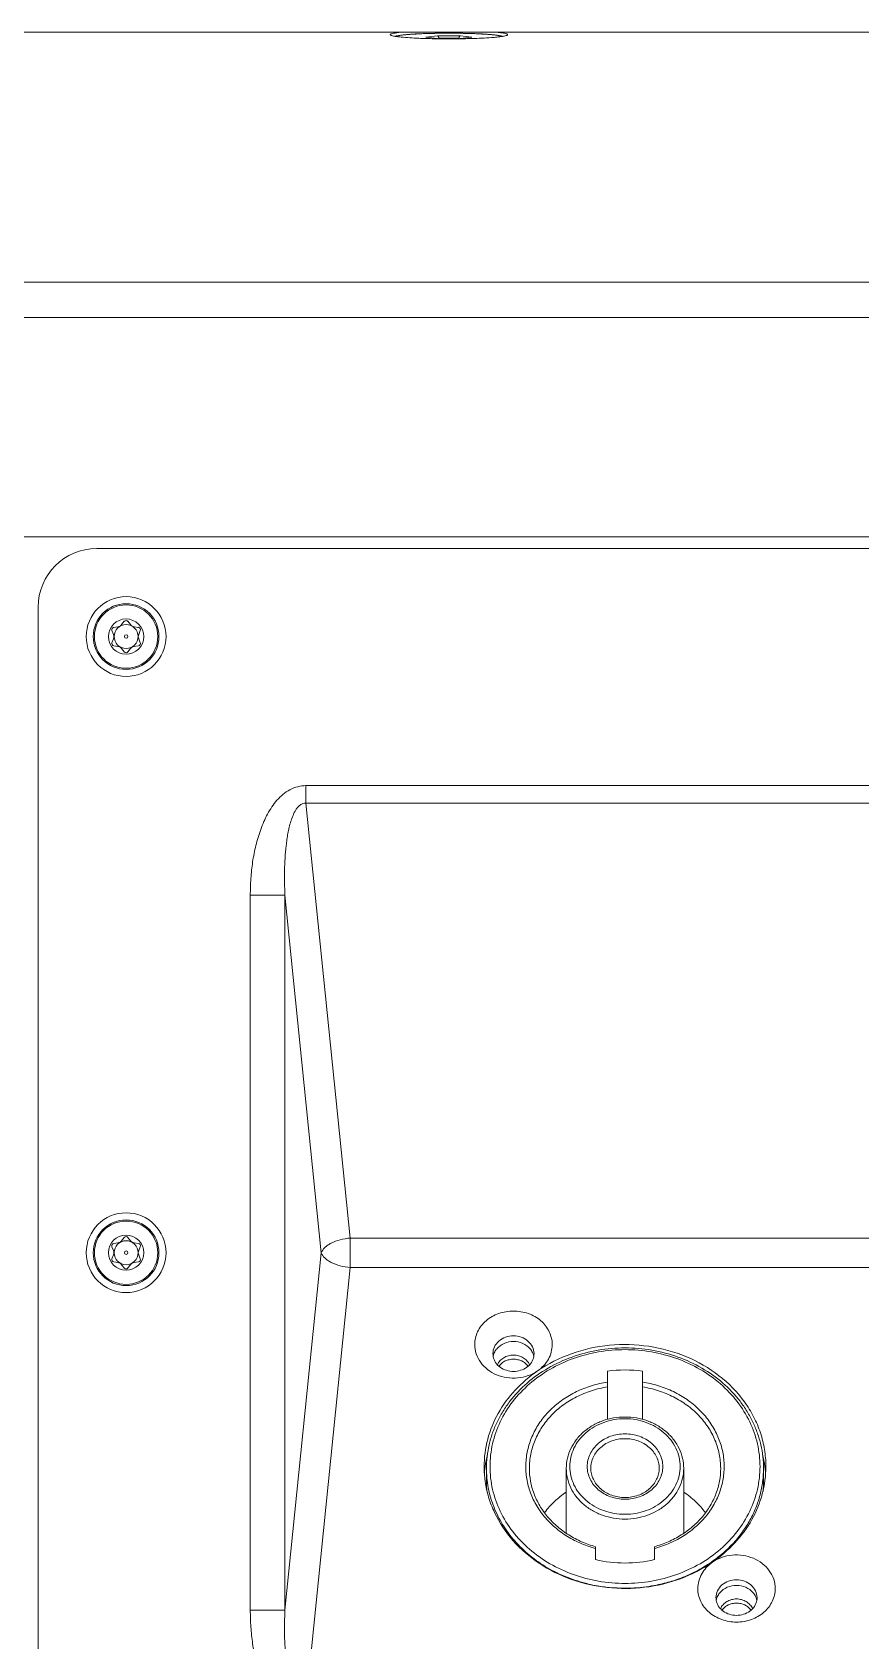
# Model space of a CAD drawing. Header units: millimetres. Extents: x 0 to 2524, y 0 to 1785.
# Drawn here: x 1909.7 to 1980.3, y 1277.9 to 1415 of the extents above; entities that cross this region are included whole.
import ezdxf

# ---------------------------------------------------------------- set-up
doc = ezdxf.new("R2010")
doc.units = ezdxf.units.MM
doc.header["$LTSCALE"] = 0.1
doc.layers.get('0').update_dxf_attribs({"lineweight": 13})

msp = doc.modelspace()

# ---------------------------------------------------------------- linework, layer by layer
for p, q in [((2305.47, 1414.97), (1664.87, 1414.97)), ((1943.21, 1414.55), (1944.19, 1414.67)), ((1943.24, 1414.55), (1943.21, 1414.55)), ((1944.19, 1414.43), (1943.21, 1414.55)), ((1944.2, 1414.43), (1943.24, 1414.55)), ((1944.19, 1414.67), (1946.15, 1414.67)), ((1947.1, 1414.55), (1946.14, 1414.43)), ((1946.15, 1414.67), (1947.13, 1414.55)), ((1947.13, 1414.55), (1946.15, 1414.43)), ((1947.1, 1414.55), (1947.13, 1414.55)), ((1944.3, 1414.46), (1946.03, 1414.46)), ((1645.17, 1393.67), (2325.17, 1393.67)), ((1656.67, 1390.67), (2313.67, 1390.67)), ((1699.17, 1371.97), (2271.17, 1371.97)), ((2055.17, 1370.97), (1915.17, 1370.97)), ((1910.17, 1365.97), (1910.17, 1255.97)), ((1916.59, 1363.65), (1916.46, 1363.98)), ((1916.62, 1364.25), (1916.97, 1364.31)), ((1917.29, 1364.49), (1917.51, 1364.77)), ((1917.83, 1364.77), (1918.04, 1364.49)), ((1918.37, 1364.31), (1918.72, 1364.25)), ((1918.87, 1363.98), (1918.74, 1363.65)), ((1916.46, 1362.95), (1916.59, 1363.28)), ((1916.97, 1362.63), (1916.62, 1362.68)), ((1917.51, 1362.17), (1917.29, 1362.45)), ((1918.04, 1362.45), (1917.83, 1362.17)), ((1918.72, 1362.68), (1918.37, 1362.63)), ((1918.74, 1363.28), (1918.87, 1362.95)), ((1932.99, 1350.77), (1932.99, 1349.27)), ((1932.99, 1350.77), (2037.34, 1350.77)), ((1932.99, 1349.27), (1936.77, 1312.22)), ((1932.99, 1349.27), (2037.34, 1349.27)), ((1928.25, 1280.51), (1928.25, 1341.43)), ((1928.25, 1341.43), (1931.2, 1341.43)), ((1931.2, 1341.43), (1934.3, 1310.97)), ((1931.2, 1280.51), (1931.2, 1341.43)), ((1916.62, 1311.75), (1916.97, 1311.81)), ((1917.29, 1311.99), (1917.51, 1312.27)), ((1917.83, 1312.27), (1918.04, 1311.99)), ((1918.37, 1311.81), (1918.72, 1311.75)), ((1936.77, 1312.22), (1936.77, 1309.72)), ((1936.77, 1312.22), (2033.57, 1312.22)), ((1916.59, 1311.15), (1916.46, 1311.48)), ((1916.46, 1310.45), (1916.59, 1310.78)), ((1918.87, 1311.48), (1918.74, 1311.15)), ((1918.74, 1310.78), (1918.87, 1310.45)), ((1934.3, 1310.97), (1931.2, 1280.51)), ((1916.97, 1310.13), (1916.62, 1310.18)), ((1917.51, 1309.67), (1917.29, 1309.95)), ((1918.04, 1309.95), (1917.83, 1309.67)), ((1918.72, 1310.18), (1918.37, 1310.13)), ((1936.77, 1309.72), (1932.99, 1272.66)), ((1936.77, 1309.72), (2033.57, 1309.72)), ((1958.67, 1296.76), (1958.67, 1300.88)), ((1961.67, 1296.76), (1961.67, 1300.88)), ((1948.37, 1292.6), (1948.37, 1291.5)), ((1955.17, 1292.6), (1955.17, 1287.08)), ((1965.17, 1292.6), (1965.17, 1287.08)), ((1971.97, 1292.6), (1971.97, 1291.5)), ((1957.67, 1284.82), (1957.67, 1285.92)), ((1962.67, 1284.82), (1962.67, 1285.92)), ((1928.25, 1280.51), (1931.2, 1280.51))]:
    msp.add_line(p, q)
for centre, radius in [((1917.67, 1363.47), 3.4), ((1917.67, 1363.47), 2.8), ((1917.67, 1363.47), 2.7), ((1917.67, 1363.47), 1.5), ((1917.67, 1363.47), 1.02), ((1917.67, 1363.47), 0.15), ((1917.67, 1310.97), 3.4), ((1917.67, 1310.97), 2.8), ((1917.67, 1310.97), 2.7), ((1917.67, 1310.97), 1.5), ((1917.67, 1310.97), 1.02), ((1917.67, 1310.97), 0.15)]:
    msp.add_circle(centre, radius)
for centre, radius, start, end in [((1945.17, 1350.4), 64.48, 89.9979, 90.625), ((1945.17, 1350.31), 64.57, 89.9997, 90.6075), ((1945.17, 1350.03), 64.85, 89.3823, 90.0003), ((1945.17, 1350.66), 64.22, 89.3908, 90.0019), ((1944.94, 1472.06), 57.65, 268.281, 268.6683), ((1945.09, 1478.27), 63.87, 268.6705, 269.1974), ((1945.16, 1483.63), 69.23, 269.1945, 270.0033), ((1945.17, 1484.15), 69.75, 270.0008, 270.8036), ((1945.25, 1478.21), 63.81, 270.8009, 271.3359), ((1945.4, 1471.85), 57.45, 271.3386, 271.7185), ((1915.17, 1365.97), 5, 90, 180), ((1916.65, 1364.06), 0.2, 98.262, 201.738), ((1916.9, 1364.8), 0.5, 278.262, 321.738), ((1917.67, 1364.64), 0.2, 38.262, 141.738), ((1918.44, 1364.8), 0.5, 218.262, 261.738), ((1918.69, 1364.06), 0.2, 338.262, 81.738), ((1916.65, 1362.88), 0.2, 158.262, 261.738), ((1916.13, 1363.47), 0.5, 338.262, 21.738), ((1916.9, 1362.14), 0.5, 38.262, 81.738), ((1918.44, 1362.14), 0.5, 98.262, 141.738), ((1919.21, 1363.47), 0.5, 158.262, 201.738), ((1918.69, 1362.88), 0.2, 278.262, 21.738), ((1917.67, 1362.29), 0.2, 218.262, 321.738), ((1916.65, 1311.56), 0.2, 98.262, 201.738), ((1916.9, 1312.3), 0.5, 278.262, 321.738), ((1917.67, 1312.14), 0.2, 38.262, 141.738), ((1918.44, 1312.3), 0.5, 218.262, 261.738), ((1918.69, 1311.56), 0.2, 338.262, 81.738), ((1916.65, 1310.38), 0.2, 158.262, 261.738), ((1916.13, 1310.97), 0.5, 338.262, 21.738), ((1919.21, 1310.97), 0.5, 158.262, 201.738), ((1918.69, 1310.38), 0.2, 278.262, 21.738), ((1916.9, 1309.64), 0.5, 38.262, 81.738), ((1917.67, 1309.79), 0.2, 218.262, 321.738), ((1918.44, 1309.64), 0.5, 98.262, 141.738), ((1950.24, 1302.37), 1.32, 180.0439, 190.54), ((1950.27, 1301.89), 1.36, 159.8241, 169.4644), ((1951.06, 1301.89), 1.36, 10.536, 20.1759), ((1951.1, 1302.37), 1.32, 349.4604, 359.9561), ((1960.17, 1290.03), 10.95, 82.1281, 97.8719), ((1957.12, 1292.75), 8.95, 180.0003, 181.0979), ((1957.21, 1292.76), 9.05, 181.1093, 188.0456), ((1957.23, 1291.5), 9.06, 172.9008, 176.0466), ((1957.26, 1291.49), 9.09, 172.111, 172.902), ((1957.31, 1291.49), 9.14, 165.5551, 172.1044), ((1963.03, 1291.49), 9.14, 7.8956, 14.4445), ((1963.08, 1291.49), 9.09, 7.098, 7.889), ((1963.11, 1291.5), 9.06, 3.7109, 7.0995), ((1957.24, 1291.5), 8.87, 180.0079, 186.1408), ((1963.1, 1291.5), 8.87, 354.3788, 359.9933), ((1960.1, 1294.83), 9.39, 254.66, 254.9851), ((1960.23, 1294.83), 9.39, 285.0149, 285.34), ((1960.17, 1295.45), 10.92, 256.7672, 283.2328), ((1960.9, 1294.2), 11.66, 304.6302, 304.945), ((1960.23, 1295.64), 13.25, 281.4515, 287.186), ((1960.31, 1295.36), 12.96, 287.201, 289.9721), ((1960.13, 1295.71), 13.33, 256.6035, 260.0088), ((1960.16, 1295.89), 13.51, 260.0076, 265.1281), ((1960.17, 1295.99), 13.6, 265.1241, 269.1419), ((1960.17, 1295.99), 13.6, 269.138, 277.6392), ((1960.19, 1295.84), 13.45, 277.6475, 281.4489), ((1969.24, 1281.59), 1.32, 180.0439, 190.54), ((1969.27, 1281.1), 1.36, 159.8241, 169.4644), ((1970.06, 1281.1), 1.36, 10.536, 20.1759), ((1970.1, 1281.59), 1.32, 349.4604, 359.9561)]:
    msp.add_arc(centre, radius, start, end)
for points, knots in [([(1940.18, 1414.73), (1940.18, 1414.73), (1940.17, 1414.74), (1940.17, 1414.77), (1940.2, 1414.8), (1940.29, 1414.84), (1940.38, 1414.86), (1940.44, 1414.87)], [0, 0, 0, 0, 0.063294, 0.116489, 0.226774, 0.406326, 1, 1, 1, 1]), ([(1941.09, 1414.55), (1940.97, 1414.56), (1940.76, 1414.58), (1940.49, 1414.63), (1940.3, 1414.67), (1940.21, 1414.7), (1940.18, 1414.73)], [0, 0, 0, 0, 0.384085, 0.681115, 0.886306, 1, 1, 1, 1]), ([(1940.44, 1414.87), (1940.49, 1414.88), (1940.74, 1414.92), (1940.99, 1414.95), (1941.19, 1414.97)], [0, 0, 0, 0, 0.195574, 1, 1, 1, 1]), ([(1940.61, 1414.62), (1940.65, 1414.63), (1940.72, 1414.65), (1940.85, 1414.67), (1941, 1414.7), (1941.24, 1414.73), (1941.58, 1414.76), (1942.05, 1414.8), (1942.58, 1414.83), (1943.39, 1414.86), (1944.03, 1414.87), (1944.46, 1414.88)], [0, 0, 0, 0, 0.029364, 0.062858, 0.101256, 0.144817, 0.247377, 0.369396, 0.508685, 0.662431, 1, 1, 1, 1]), ([(1944.48, 1414.88), (1944.25, 1414.87), (1943.8, 1414.87), (1943.14, 1414.85), (1942.53, 1414.82), (1941.99, 1414.79), (1941.58, 1414.76), (1941.29, 1414.73), (1941.12, 1414.71), (1940.96, 1414.69), (1940.83, 1414.66), (1940.73, 1414.64), (1940.67, 1414.62), (1940.64, 1414.61)], [0, 0, 0, 0, 0.180345, 0.352112, 0.511189, 0.65378, 0.776497, 0.829482, 0.876467, 0.917188, 0.951434, 0.979057, 1, 1, 1, 1]), ([(1943.21, 1414.43), (1943.01, 1414.43), (1942.3, 1414.46), (1941.59, 1414.5), (1941.09, 1414.55)], [0, 0, 0, 0, 0.289041, 1, 1, 1, 1]), ([(1944.3, 1414.46), (1944.3, 1414.49), (1944.3, 1414.54), (1944.27, 1414.6), (1944.25, 1414.64), (1944.23, 1414.66), (1944.21, 1414.67), (1944.19, 1414.67), (1944.19, 1414.67)], [0, 0, 0, 0, 0.319331, 0.599898, 0.718823, 0.823433, 0.915983, 1, 1, 1, 1]), ([(1949.7, 1414.61), (1949.67, 1414.62), (1949.61, 1414.64), (1949.51, 1414.66), (1949.38, 1414.69), (1949.22, 1414.71), (1949.04, 1414.73), (1948.76, 1414.76), (1948.35, 1414.79), (1947.8, 1414.82), (1947.2, 1414.85), (1946.54, 1414.87), (1946.09, 1414.87), (1945.85, 1414.88)], [0, 0, 0, 0, 0.020943, 0.048565, 0.082811, 0.123532, 0.170516, 0.223501, 0.346218, 0.488809, 0.647887, 0.819655, 1, 1, 1, 1]), ([(1945.87, 1414.88), (1946.3, 1414.87), (1946.94, 1414.86), (1947.75, 1414.83), (1948.29, 1414.8), (1948.76, 1414.76), (1949.1, 1414.73), (1949.34, 1414.7), (1949.48, 1414.67), (1949.61, 1414.65), (1949.69, 1414.63), (1949.73, 1414.62)], [0, 0, 0, 0, 0.337633, 0.491419, 0.630731, 0.752755, 0.855296, 0.898835, 0.937203, 0.970664, 1, 1, 1, 1]), ([(1946.03, 1414.46), (1946.03, 1414.49), (1946.04, 1414.54), (1946.06, 1414.6), (1946.09, 1414.64), (1946.11, 1414.66), (1946.13, 1414.67), (1946.14, 1414.67), (1946.15, 1414.67)], [0, 0, 0, 0, 0.319331, 0.599898, 0.718823, 0.823433, 0.915983, 1, 1, 1, 1]), ([(1949.25, 1414.55), (1949.1, 1414.53), (1948.39, 1414.47), (1947.68, 1414.44), (1947.12, 1414.43)], [0, 0, 0, 0, 0.206248, 1, 1, 1, 1]), ([(1949.15, 1414.97), (1949.29, 1414.95), (1949.54, 1414.93), (1949.85, 1414.88), (1950.05, 1414.84), (1950.14, 1414.79), (1950.17, 1414.77), (1950.17, 1414.76)], [0, 0, 0, 0, 0.407622, 0.713357, 0.909063, 0.966153, 1, 1, 1, 1]), ([(1950.16, 1414.73), (1950.13, 1414.7), (1950.03, 1414.67), (1949.85, 1414.63), (1949.57, 1414.58), (1949.36, 1414.56), (1949.25, 1414.55)], [0, 0, 0, 0, 0.113754, 0.318953, 0.615955, 1, 1, 1, 1]), ([(1928.25, 1341.43), (1928.25, 1341.9), (1928.28, 1342.85), (1928.43, 1344.27), (1928.7, 1345.68), (1929.11, 1347.05), (1929.68, 1348.36), (1930.34, 1349.36), (1931.02, 1350.03), (1931.61, 1350.44), (1932.28, 1350.71), (1932.76, 1350.77), (1932.99, 1350.77)], [0, 0, 0, 0, 0.125052, 0.250098, 0.375136, 0.500156, 0.62514, 0.750016, 0.812539, 0.875049, 0.937534, 1, 1, 1, 1]), ([(1931.2, 1341.43), (1931.19, 1341.78), (1931.16, 1342.48), (1931.16, 1343.54), (1931.2, 1344.6), (1931.28, 1345.48), (1931.37, 1346.18), (1931.45, 1346.7), (1931.56, 1347.22), (1931.7, 1347.73), (1931.88, 1348.23), (1932.07, 1348.63), (1932.28, 1348.93), (1932.48, 1349.12), (1932.72, 1349.26), (1932.9, 1349.28), (1932.99, 1349.27)], [0, 0, 0, 0, 0.124346, 0.248716, 0.373124, 0.497593, 0.55987, 0.622184, 0.684551, 0.746995, 0.809566, 0.872354, 0.903955, 0.93575, 0.967815, 1, 1, 1, 1]), ([(1934.3, 1310.97), (1934.35, 1311.13), (1934.53, 1311.37), (1934.84, 1311.62), (1935.27, 1311.87), (1935.92, 1312.1), (1936.47, 1312.2), (1936.77, 1312.22)], [0, 0, 0, 0, 0.181235, 0.291942, 0.41593, 0.695965, 1, 1, 1, 1]), ([(1936.77, 1309.72), (1936.47, 1309.74), (1935.92, 1309.83), (1935.27, 1310.06), (1934.84, 1310.31), (1934.53, 1310.56), (1934.35, 1310.8), (1934.3, 1310.97)], [0, 0, 0, 0, 0.30405, 0.584098, 0.708089, 0.81879, 1, 1, 1, 1]), ([(1947.37, 1303.14), (1947.37, 1303.33), (1947.41, 1303.71), (1947.6, 1304.25), (1947.91, 1304.75), (1948.47, 1305.34), (1949.4, 1305.86), (1950.67, 1306.07), (1951.94, 1305.86), (1952.87, 1305.34), (1953.42, 1304.75), (1953.73, 1304.25), (1953.92, 1303.71), (1953.97, 1303.33), (1953.97, 1303.14)], [0, 0, 0, 0, 0.058122, 0.11703, 0.177187, 0.239019, 0.367201, 0.5, 0.632799, 0.760982, 0.822813, 0.882971, 0.941878, 1, 1, 1, 1]), ([(1948.92, 1302.37), (1948.92, 1302.57), (1949.01, 1302.98), (1949.41, 1303.48), (1949.99, 1303.81), (1950.67, 1303.92), (1951.34, 1303.81), (1951.92, 1303.48), (1952.32, 1302.98), (1952.42, 1302.57), (1952.42, 1302.37)], [0, 0, 0, 0, 0.116623, 0.238299, 0.366837, 0.5, 0.633163, 0.761701, 0.883377, 1, 1, 1, 1]), ([(1952.72, 1300.9), (1952.48, 1300.73), (1951.93, 1300.46), (1951.03, 1300.27), (1950.11, 1300.29), (1949.23, 1300.53), (1948.45, 1300.98), (1947.85, 1301.59), (1947.46, 1302.33), (1947.37, 1302.88), (1947.37, 1303.14)], [0, 0, 0, 0, 0.127505, 0.258216, 0.389927, 0.52011, 0.646633, 0.768353, 0.885553, 1, 1, 1, 1]), ([(1948.37, 1292.6), (1948.37, 1292.94), (1948.41, 1293.61), (1948.58, 1294.61), (1948.86, 1295.6), (1949.25, 1296.55), (1949.75, 1297.46), (1950.56, 1298.62), (1951.8, 1299.93), (1953.6, 1301.21), (1955.65, 1302.15), (1957.87, 1302.73), (1960.17, 1302.93), (1962.47, 1302.73), (1964.69, 1302.15), (1966.73, 1301.21), (1968.54, 1299.93), (1969.78, 1298.62), (1970.58, 1297.46), (1971.08, 1296.55), (1971.47, 1295.6), (1971.76, 1294.61), (1971.93, 1293.61), (1971.97, 1292.94), (1971.97, 1292.6)], [0, 0, 0, 0, 0.029134, 0.058364, 0.087754, 0.117386, 0.147323, 0.177615, 0.239315, 0.30266, 0.367493, 0.433447, 0.5, 0.566554, 0.632507, 0.697341, 0.760686, 0.822385, 0.852677, 0.882615, 0.912247, 0.941636, 0.970866, 1, 1, 1, 1]), ([(1971.67, 1292.75), (1971.67, 1293.4), (1971.52, 1294.72), (1970.85, 1296.61), (1969.77, 1298.34), (1968.33, 1299.86), (1966.58, 1301.1), (1964.58, 1302.02), (1962.42, 1302.58), (1960.17, 1302.78), (1957.92, 1302.58), (1955.76, 1302.02), (1953.76, 1301.1), (1952.01, 1299.86), (1950.56, 1298.34), (1949.48, 1296.61), (1948.82, 1294.72), (1948.67, 1293.4), (1948.67, 1292.75)], [0, 0, 0, 0, 0.058032, 0.116776, 0.176822, 0.238524, 0.301971, 0.366987, 0.433179, 0.5, 0.566821, 0.633013, 0.698029, 0.761476, 0.823178, 0.883224, 0.941968, 1, 1, 1, 1]), ([(1952.4, 1302.13), (1952.36, 1301.95), (1952.22, 1301.6), (1951.82, 1301.18), (1951.28, 1300.92), (1950.67, 1300.82), (1950.06, 1300.92), (1949.52, 1301.18), (1949.12, 1301.6), (1948.97, 1301.95), (1948.94, 1302.13)], [0, 0, 0, 0, 0.117045, 0.239435, 0.367825, 0.5, 0.632175, 0.760565, 0.882955, 1, 1, 1, 1]), ([(1949.25, 1302.79), (1949.23, 1302.75), (1949.12, 1302.62), (1949.04, 1302.47), (1949, 1302.35)], [0, 0, 0, 0, 0.254253, 1, 1, 1, 1]), ([(1952.08, 1302.79), (1951.92, 1302.98), (1951.47, 1303.3), (1950.67, 1303.46), (1949.86, 1303.3), (1949.42, 1302.98), (1949.25, 1302.79)], [0, 0, 0, 0, 0.243896, 0.5, 0.756104, 1, 1, 1, 1]), ([(1949.31, 1301.43), (1949.36, 1301.55), (1949.51, 1301.78), (1949.83, 1302.04), (1950.23, 1302.21), (1950.67, 1302.27), (1951.11, 1302.21), (1951.5, 1302.04), (1951.83, 1301.78), (1951.98, 1301.55), (1952.03, 1301.43)], [0, 0, 0, 0, 0.117974, 0.241141, 0.36914, 0.5, 0.63086, 0.758859, 0.882026, 1, 1, 1, 1]), ([(1952.34, 1302.35), (1952.32, 1302.39), (1952.26, 1302.55), (1952.16, 1302.69), (1952.08, 1302.79)], [0, 0, 0, 0, 0.247009, 1, 1, 1, 1]), ([(1972.17, 1292.75), (1972.17, 1293.24), (1972.09, 1294.21), (1971.74, 1295.64), (1971.16, 1297.02), (1970.09, 1298.75), (1968.23, 1300.63), (1965.42, 1302.25), (1962.21, 1303.13), (1958.85, 1303.22), (1955.6, 1302.51), (1953.61, 1301.51), (1952.72, 1300.9)], [0, 0, 0, 0, 0.057173, 0.114748, 0.172992, 0.232205, 0.35384, 0.480272, 0.610364, 0.741989, 0.872611, 1, 1, 1, 1]), ([(1953.97, 1303.14), (1953.97, 1302.93), (1953.91, 1302.5), (1953.66, 1301.88), (1953.26, 1301.34), (1952.91, 1301.03), (1952.72, 1300.9)], [0, 0, 0, 0, 0.241688, 0.487237, 0.739599, 1, 1, 1, 1]), ([(1952.72, 1300.9), (1952.03, 1300.43), (1950.76, 1299.34), (1949.29, 1297.35), (1948.38, 1295.11), (1948.17, 1293.53), (1948.17, 1292.75)], [0, 0, 0, 0, 0.260558, 0.512867, 0.75836, 1, 1, 1, 1]), ([(1951.9, 1301.31), (1951.83, 1301.4), (1951.67, 1301.57), (1951.37, 1301.76), (1951.03, 1301.87), (1950.67, 1301.91), (1950.31, 1301.87), (1949.96, 1301.76), (1949.67, 1301.57), (1949.51, 1301.4), (1949.44, 1301.31)], [0, 0, 0, 0, 0.119517, 0.243327, 0.370673, 0.499995, 0.629315, 0.756663, 0.880477, 1, 1, 1, 1]), ([(1957.62, 1285.78), (1957.17, 1285.9), (1956.53, 1286.13), (1955.71, 1286.53), (1954.94, 1286.98), (1954.06, 1287.65), (1953.17, 1288.59), (1952.47, 1289.65), (1951.98, 1290.8), (1951.72, 1292), (1951.7, 1293.23), (1951.91, 1294.44), (1952.34, 1295.6), (1952.99, 1296.68), (1953.84, 1297.66), (1954.87, 1298.49), (1956.03, 1299.17), (1957.31, 1299.67), (1958.21, 1299.88), (1958.67, 1299.95)], [0, 0, 0, 0, 0.066504, 0.099361, 0.131886, 0.195817, 0.258248, 0.319249, 0.379052, 0.438041, 0.496703, 0.555572, 0.615152, 0.675854, 0.737948, 0.801541, 0.866572, 0.932835, 1, 1, 1, 1]), ([(1952.02, 1292.6), (1952.02, 1293.01), (1952.1, 1293.83), (1952.47, 1295.02), (1953.07, 1296.14), (1953.88, 1297.15), (1954.87, 1298.02), (1955.83, 1298.6), (1956.66, 1298.98), (1957.53, 1299.3), (1958.21, 1299.47), (1958.67, 1299.54)], [0, 0, 0, 0, 0.117091, 0.235316, 0.355645, 0.478756, 0.604964, 0.734209, 0.7999, 0.866182, 1, 1, 1, 1]), ([(1961.67, 1299.95), (1962.13, 1299.88), (1963.03, 1299.67), (1964.3, 1299.17), (1965.47, 1298.49), (1966.49, 1297.66), (1967.34, 1296.68), (1967.99, 1295.6), (1968.43, 1294.44), (1968.64, 1293.23), (1968.61, 1292), (1968.35, 1290.8), (1967.86, 1289.65), (1967.17, 1288.59), (1966.27, 1287.65), (1965.4, 1286.98), (1964.63, 1286.53), (1963.81, 1286.13), (1963.16, 1285.9), (1962.72, 1285.78)], [0, 0, 0, 0, 0.067165, 0.133428, 0.198459, 0.262052, 0.324146, 0.384848, 0.444428, 0.503297, 0.561959, 0.620948, 0.680751, 0.741752, 0.804183, 0.868114, 0.900639, 0.933497, 1, 1, 1, 1]), ([(1968.32, 1292.6), (1968.32, 1293.01), (1968.24, 1293.83), (1967.87, 1295.02), (1967.27, 1296.14), (1966.46, 1297.15), (1965.46, 1298.02), (1964.5, 1298.6), (1963.68, 1298.98), (1962.81, 1299.3), (1962.13, 1299.47), (1961.67, 1299.54)], [0, 0, 0, 0, 0.117091, 0.235316, 0.355645, 0.478756, 0.604964, 0.734209, 0.7999, 0.866182, 1, 1, 1, 1]), ([(1955.17, 1292.6), (1955.17, 1292.89), (1955.23, 1293.47), (1955.53, 1294.3), (1956, 1295.06), (1956.63, 1295.73), (1957.39, 1296.27), (1958.55, 1296.81), (1960.17, 1297.08), (1961.79, 1296.81), (1962.95, 1296.27), (1963.71, 1295.73), (1964.34, 1295.06), (1964.81, 1294.3), (1965.1, 1293.47), (1965.17, 1292.89), (1965.17, 1292.6)], [0, 0, 0, 0, 0.058712, 0.118021, 0.178432, 0.240266, 0.303619, 0.368357, 0.500001, 0.631645, 0.696383, 0.759736, 0.821569, 0.88198, 0.941289, 1, 1, 1, 1]), ([(1964.87, 1292.75), (1964.87, 1293.02), (1964.81, 1293.56), (1964.53, 1294.33), (1964.09, 1295.04), (1963.5, 1295.66), (1962.79, 1296.16), (1961.69, 1296.67), (1960.17, 1296.93), (1958.64, 1296.67), (1957.55, 1296.16), (1956.83, 1295.66), (1956.24, 1295.04), (1955.8, 1294.33), (1955.53, 1293.56), (1955.47, 1293.02), (1955.47, 1292.75)], [0, 0, 0, 0, 0.058089, 0.116891, 0.176996, 0.238759, 0.302267, 0.367347, 0.5, 0.632653, 0.697733, 0.761241, 0.823004, 0.883109, 0.941911, 1, 1, 1, 1]), ([(1956.95, 1292.75), (1956.95, 1292.93), (1956.99, 1293.3), (1957.18, 1293.83), (1957.48, 1294.32), (1957.89, 1294.74), (1958.38, 1295.09), (1959.12, 1295.43), (1960.17, 1295.61), (1961.21, 1295.43), (1961.96, 1295.09), (1962.45, 1294.74), (1962.86, 1294.32), (1963.16, 1293.83), (1963.34, 1293.3), (1963.39, 1292.93), (1963.39, 1292.75)], [0, 0, 0, 0, 0.058085, 0.116892, 0.176995, 0.238758, 0.302267, 0.367347, 0.5, 0.632653, 0.697733, 0.761242, 0.823005, 0.883108, 0.941915, 1, 1, 1, 1]), ([(1957.25, 1292.6), (1957.25, 1292.77), (1957.29, 1293.1), (1957.46, 1293.58), (1957.73, 1294.02), (1958.1, 1294.4), (1958.54, 1294.72), (1959.22, 1295.03), (1960.17, 1295.19), (1961.11, 1295.03), (1961.79, 1294.72), (1962.24, 1294.4), (1962.6, 1294.02), (1962.88, 1293.58), (1963.05, 1293.1), (1963.09, 1292.77), (1963.09, 1292.6)], [0, 0, 0, 0, 0.058086, 0.116893, 0.176996, 0.238759, 0.302267, 0.367347, 0.5, 0.632653, 0.697733, 0.761241, 0.823004, 0.883107, 0.941914, 1, 1, 1, 1]), ([(1948.37, 1292.6), (1948.37, 1292.05), (1948.47, 1290.93), (1948.94, 1289.31), (1949.71, 1287.77), (1950.76, 1286.37), (1952.05, 1285.13), (1953.29, 1284.26), (1954.38, 1283.68), (1955.52, 1283.18), (1956.43, 1282.9), (1957.04, 1282.75)], [0, 0, 0, 0, 0.117632, 0.236269, 0.3568, 0.479867, 0.605823, 0.734701, 0.800211, 0.866329, 1, 1, 1, 1]), ([(1948.67, 1292.75), (1948.67, 1292.1), (1948.82, 1290.78), (1949.48, 1288.9), (1950.56, 1287.16), (1952.01, 1285.65), (1953.76, 1284.4), (1955.76, 1283.49), (1957.92, 1282.92), (1960.17, 1282.73), (1962.42, 1282.92), (1964.58, 1283.49), (1966.58, 1284.4), (1968.33, 1285.65), (1969.77, 1287.16), (1970.85, 1288.9), (1971.52, 1290.78), (1971.67, 1292.1), (1971.67, 1292.75)], [0, 0, 0, 0, 0.058032, 0.116776, 0.176822, 0.238524, 0.301971, 0.366987, 0.433179, 0.5, 0.566821, 0.633013, 0.698029, 0.761476, 0.823178, 0.883224, 0.941968, 1, 1, 1, 1]), ([(1952.02, 1292.6), (1952.02, 1292.24), (1952.09, 1291.5), (1952.39, 1290.42), (1952.88, 1289.39), (1953.56, 1288.45), (1954.39, 1287.61), (1955.38, 1286.89), (1956.47, 1286.31), (1957.26, 1286.04), (1957.67, 1285.92)], [0, 0, 0, 0, 0.117249, 0.235553, 0.35583, 0.478761, 0.604725, 0.733785, 0.865701, 1, 1, 1, 1]), ([(1955.17, 1292.6), (1955.17, 1292.32), (1955.23, 1291.75), (1955.52, 1290.93), (1955.99, 1290.17), (1956.62, 1289.51), (1957.38, 1288.97), (1958.55, 1288.44), (1960.17, 1288.16), (1961.79, 1288.44), (1962.95, 1288.97), (1963.72, 1289.51), (1964.34, 1290.17), (1964.81, 1290.93), (1965.1, 1291.75), (1965.17, 1292.32), (1965.17, 1292.6)], [0, 0, 0, 0, 0.058089, 0.116891, 0.176996, 0.238759, 0.302267, 0.367347, 0.5, 0.632653, 0.697733, 0.761241, 0.823004, 0.883109, 0.941911, 1, 1, 1, 1]), ([(1955.47, 1292.75), (1955.47, 1292.49), (1955.53, 1291.95), (1955.8, 1291.18), (1956.24, 1290.47), (1956.83, 1289.85), (1957.55, 1289.34), (1958.64, 1288.84), (1960.17, 1288.58), (1961.69, 1288.84), (1962.79, 1289.34), (1963.5, 1289.85), (1964.09, 1290.47), (1964.53, 1291.18), (1964.81, 1291.95), (1964.87, 1292.49), (1964.87, 1292.75)], [0, 0, 0, 0, 0.058089, 0.116891, 0.176996, 0.238759, 0.302267, 0.367347, 0.5, 0.632653, 0.697733, 0.761241, 0.823004, 0.883109, 0.941911, 1, 1, 1, 1]), ([(1963.39, 1292.75), (1963.39, 1292.57), (1963.34, 1292.2), (1963.16, 1291.67), (1962.86, 1291.19), (1962.45, 1290.76), (1961.96, 1290.42), (1961.21, 1290.07), (1960.17, 1289.9), (1959.12, 1290.07), (1958.38, 1290.42), (1957.89, 1290.76), (1957.48, 1291.19), (1957.18, 1291.67), (1956.99, 1292.2), (1956.95, 1292.57), (1956.95, 1292.75)], [0, 0, 0, 0, 0.058085, 0.116892, 0.176995, 0.238758, 0.302267, 0.367347, 0.5, 0.632653, 0.697733, 0.761242, 0.823005, 0.883108, 0.941915, 1, 1, 1, 1]), ([(1957.25, 1292.6), (1957.25, 1292.44), (1957.29, 1292.12), (1957.46, 1291.65), (1957.73, 1291.22), (1958.09, 1290.84), (1958.53, 1290.52), (1959.22, 1290.21), (1960.17, 1290.05), (1961.12, 1290.21), (1961.8, 1290.52), (1962.25, 1290.84), (1962.61, 1291.22), (1962.88, 1291.65), (1963.05, 1292.12), (1963.09, 1292.44), (1963.09, 1292.6)], [0, 0, 0, 0, 0.056894, 0.114741, 0.174266, 0.235904, 0.299715, 0.365445, 0.499998, 0.634551, 0.700282, 0.764093, 0.825732, 0.885259, 0.943106, 1, 1, 1, 1]), ([(1962.67, 1285.92), (1963.07, 1286.04), (1963.86, 1286.31), (1964.96, 1286.89), (1965.94, 1287.61), (1966.78, 1288.45), (1967.45, 1289.39), (1967.95, 1290.42), (1968.25, 1291.5), (1968.32, 1292.24), (1968.32, 1292.6)], [0, 0, 0, 0, 0.134299, 0.266215, 0.395275, 0.521239, 0.64417, 0.764447, 0.882751, 1, 1, 1, 1]), ([(1967.58, 1284.65), (1967.92, 1284.89), (1968.56, 1285.39), (1969.44, 1286.24), (1970.2, 1287.18), (1970.83, 1288.18), (1971.34, 1289.23), (1971.7, 1290.33), (1971.92, 1291.46), (1971.97, 1292.22), (1971.97, 1292.6)], [0, 0, 0, 0, 0.131205, 0.260338, 0.387422, 0.512587, 0.636065, 0.758171, 0.879348, 1, 1, 1, 1]), ([(1967.62, 1284.6), (1968.31, 1285.08), (1969.58, 1286.17), (1971.05, 1288.16), (1971.96, 1290.39), (1972.17, 1291.97), (1972.17, 1292.75)], [0, 0, 0, 0, 0.260558, 0.512867, 0.75836, 1, 1, 1, 1]), ([(1948.26, 1291.49), (1948.32, 1291.03), (1948.52, 1290.12), (1949.2, 1288.37), (1950.55, 1286.33), (1952.82, 1284.38), (1955.59, 1283.01), (1958.67, 1282.32), (1961.85, 1282.34), (1964.91, 1283.07), (1966.77, 1284.02), (1967.62, 1284.6)], [0, 0, 0, 0, 0.057219, 0.11501, 0.233048, 0.355589, 0.482481, 0.612447, 0.743481, 0.873311, 1, 1, 1, 1]), ([(1955.16, 1290.57), (1954.81, 1290.33), (1954.14, 1289.8), (1953.57, 1289.17), (1953.32, 1288.83)], [0, 0, 0, 0, 0.506024, 1, 1, 1, 1]), ([(1967.02, 1288.83), (1966.77, 1289.16), (1966.2, 1289.8), (1965.53, 1290.33), (1965.17, 1290.57)], [0, 0, 0, 0, 0.49396, 1, 1, 1, 1]), ([(1964.74, 1283.18), (1965.23, 1283.36), (1966.2, 1283.78), (1967.1, 1284.32), (1967.53, 1284.61)], [0, 0, 0, 0, 0.504034, 1, 1, 1, 1]), ([(1966.37, 1282.36), (1966.37, 1282.57), (1966.43, 1283.01), (1966.68, 1283.62), (1967.08, 1284.17), (1967.43, 1284.47), (1967.62, 1284.6)], [0, 0, 0, 0, 0.241688, 0.487237, 0.739599, 1, 1, 1, 1]), ([(1967.62, 1284.6), (1967.86, 1284.77), (1968.41, 1285.04), (1969.3, 1285.24), (1970.23, 1285.21), (1971.11, 1284.97), (1971.88, 1284.53), (1972.49, 1283.91), (1972.88, 1283.17), (1972.97, 1282.63), (1972.97, 1282.36)], [0, 0, 0, 0, 0.127505, 0.258216, 0.389927, 0.52011, 0.646633, 0.768353, 0.885553, 1, 1, 1, 1]), ([(1967.92, 1281.59), (1967.92, 1281.78), (1968.01, 1282.19), (1968.41, 1282.7), (1968.99, 1283.03), (1969.67, 1283.14), (1970.34, 1283.03), (1970.92, 1282.7), (1971.32, 1282.19), (1971.42, 1281.78), (1971.42, 1281.59)], [0, 0, 0, 0, 0.116623, 0.238299, 0.366837, 0.5, 0.633163, 0.761701, 0.883377, 1, 1, 1, 1]), ([(1972.97, 1282.36), (1972.97, 1282.17), (1972.92, 1281.8), (1972.73, 1281.25), (1972.42, 1280.76), (1971.87, 1280.17), (1970.94, 1279.64), (1969.67, 1279.43), (1968.4, 1279.64), (1967.47, 1280.17), (1966.91, 1280.76), (1966.6, 1281.25), (1966.41, 1281.8), (1966.37, 1282.17), (1966.37, 1282.36)], [0, 0, 0, 0, 0.058122, 0.11703, 0.177187, 0.239019, 0.367201, 0.5, 0.632799, 0.760982, 0.822813, 0.882971, 0.941878, 1, 1, 1, 1]), ([(1968.25, 1282), (1968.23, 1281.97), (1968.12, 1281.84), (1968.04, 1281.69), (1968, 1281.57)], [0, 0, 0, 0, 0.254253, 1, 1, 1, 1]), ([(1971.08, 1282), (1970.92, 1282.2), (1970.47, 1282.52), (1969.67, 1282.68), (1968.86, 1282.52), (1968.42, 1282.2), (1968.25, 1282)], [0, 0, 0, 0, 0.243896, 0.5, 0.756104, 1, 1, 1, 1]), ([(1971.34, 1281.57), (1971.32, 1281.61), (1971.26, 1281.76), (1971.16, 1281.9), (1971.08, 1282)], [0, 0, 0, 0, 0.247009, 1, 1, 1, 1]), ([(1932.99, 1271.16), (1932.76, 1271.16), (1932.28, 1271.23), (1931.61, 1271.5), (1931.02, 1271.91), (1930.34, 1272.58), (1929.68, 1273.58), (1929.11, 1274.89), (1928.7, 1276.26), (1928.43, 1277.66), (1928.28, 1279.08), (1928.25, 1280.03), (1928.25, 1280.51)], [0, 0, 0, 0, 0.062462, 0.124949, 0.187472, 0.250005, 0.374886, 0.499865, 0.624882, 0.749915, 0.874955, 1, 1, 1, 1]), ([(1932.99, 1272.66), (1932.9, 1272.66), (1932.72, 1272.68), (1932.48, 1272.82), (1932.28, 1273.01), (1932.07, 1273.3), (1931.88, 1273.7), (1931.7, 1274.2), (1931.56, 1274.72), (1931.45, 1275.24), (1931.37, 1275.76), (1931.28, 1276.46), (1931.2, 1277.34), (1931.16, 1278.4), (1931.16, 1279.45), (1931.19, 1280.16), (1931.2, 1280.51)], [0, 0, 0, 0, 0.032185, 0.064254, 0.096058, 0.127677, 0.190471, 0.253043, 0.315486, 0.377849, 0.44016, 0.502435, 0.626898, 0.751298, 0.875662, 1, 1, 1, 1]), ([(1971.4, 1281.34), (1971.36, 1281.17), (1971.22, 1280.81), (1970.82, 1280.4), (1970.28, 1280.13), (1969.67, 1280.04), (1969.06, 1280.13), (1968.52, 1280.4), (1968.12, 1280.81), (1967.97, 1281.17), (1967.94, 1281.34)], [0, 0, 0, 0, 0.117045, 0.239435, 0.367825, 0.5, 0.632175, 0.760565, 0.882955, 1, 1, 1, 1]), ([(1968.31, 1280.64), (1968.36, 1280.76), (1968.51, 1281), (1968.83, 1281.26), (1969.23, 1281.43), (1969.67, 1281.49), (1970.11, 1281.43), (1970.5, 1281.26), (1970.83, 1281), (1970.98, 1280.76), (1971.03, 1280.64)], [0, 0, 0, 0, 0.117974, 0.241141, 0.36914, 0.5, 0.63086, 0.758859, 0.882026, 1, 1, 1, 1]), ([(1970.9, 1280.53), (1970.83, 1280.62), (1970.67, 1280.79), (1970.37, 1280.97), (1970.03, 1281.09), (1969.67, 1281.13), (1969.31, 1281.09), (1968.96, 1280.97), (1968.67, 1280.79), (1968.51, 1280.62), (1968.44, 1280.53)], [0, 0, 0, 0, 0.119517, 0.243327, 0.370673, 0.499995, 0.629315, 0.756663, 0.880477, 1, 1, 1, 1])]:
    msp.add_open_spline(points, degree=3, knots=knots)
msp.add_open_spline([(1950.17, 1414.76), (1950.17, 1414.75), (1950.16, 1414.74), (1950.16, 1414.73)], degree=3)

doc.saveas('drawing.dxf')
